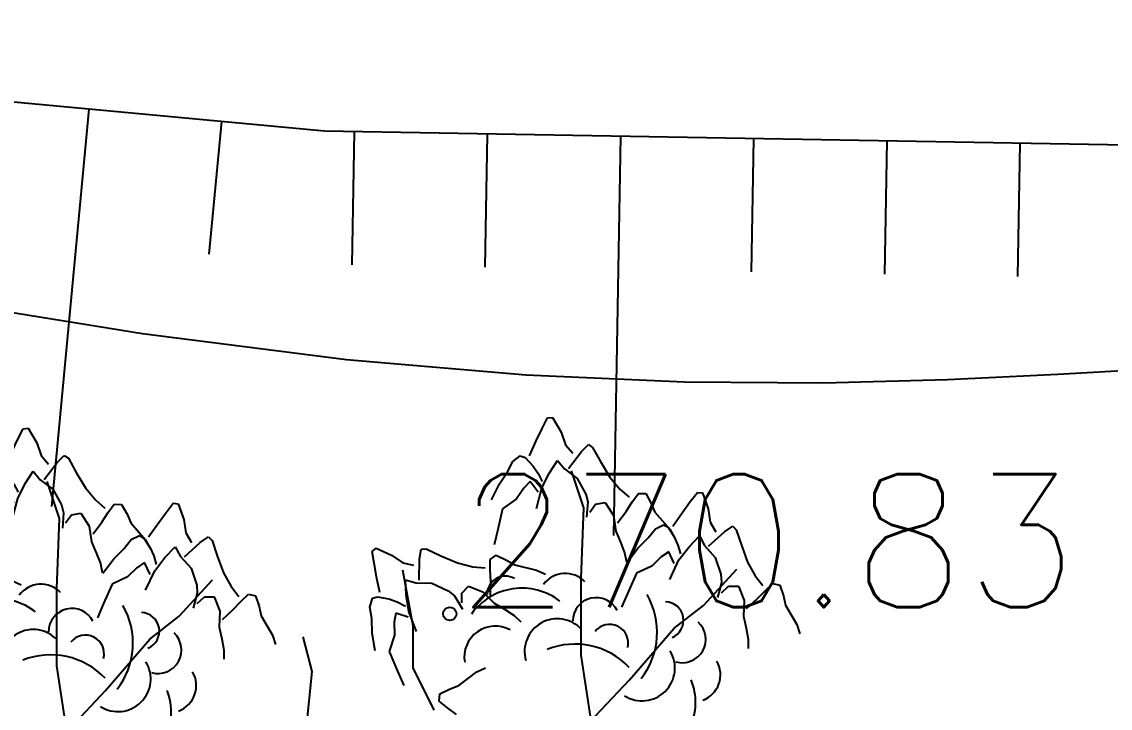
# Model space of a CAD drawing. Extents: x 524954 to 526204, y 9523489 to 9524010.
# Drawn here: x 525103.86 to 525112.04, y 9523711.96 to 9523717.12 of the extents above; entities that cross this region are included whole.
import ezdxf

# ---------------------------------------------------------------- set-up
doc = ezdxf.new("R2010")
doc.units = 0
doc.header["$PDMODE"] = 33
doc.header["$PDSIZE"] = 0.1
doc.linetypes.add('ACAD_ISO12W100', pattern=[21, 12, -3, 0, -3, 0, -3])
for name, color, linetype in [('Arbre', 34, 'ACAD_ISO12W100'), ('CN_01_00', 3, 'Continuous'), ('Haut_Talus', 30, 'Continuous'), ('Talus', 2, 'Continuous'), ('TopoAlt', 3, 'Continuous'), ('TOPOJIS', 7, 'Continuous')]:
    doc.layers.add(name, color=color, linetype=linetype)
doc.styles.add('Simplex 1.0', font='Simplex.shx', dxfattribs={"width": 0.99, "height": 1})

# ---------------------------------------------------------------- blocks, each defined once
blk = doc.blocks.new('TCPOINT M')
at = {"color": 0}
blk.add_point((0, 0), dxfattribs=at)
at = {"layer": 'TopoAlt', "style": 'Simplex 1.0', "width": 0.99}
blk.add_attdef('ALT', (0.15, 0.15), '', height=1, dxfattribs=at)
blk = doc.blocks.new('v088')
at = {"linetype": 'Continuous'}
for p, q in [((-0.0239, 12.3184), (0.0161, 12.3965)), ((0.0161, 12.3965), (0.0546, 12.3999)), ((0.0546, 12.3999), (0.1184, 12.2906)), ((-0.0686, 12.2238), (-0.0239, 12.3184)), ((0.1184, 12.2906), (0.1522, 12.1952)), ((-0.1179, 12.1126), (-0.0686, 12.2238)), ((0.1522, 12.1952), (0.2074, 12.1313)), ((0.2717, 12.1435), (0.3242, 12.1966)), ((0.3242, 12.1966), (0.3557, 12.1751)), ((-0.2428, 12.0693), (-0.1881, 12.111)), ((-0.1881, 12.111), (-0.1505, 12.0986)), ((-0.1505, 12.0986), (-0.0915, 12.0354)), ((0.1746, 12.0155), (0.2717, 12.1435)), ((0.3557, 12.1751), (0.415, 12.0689)), ((-0.2828, 11.9912), (-0.2428, 12.0693)), ((-0.0915, 12.0354), (-0.0536, 11.98)), ((0.0317, 11.9844), (0.0922, 12.0781)), ((0.0922, 12.0781), (0.1437, 12.0135)), ((0.415, 12.0689), (0.4841, 11.9528)), ((-0.344, 11.9013), (-0.2828, 11.9912)), ((-0.0536, 11.98), (-0.0225, 11.9193)), ((-0.0252, 11.8718), (0.0317, 11.9844)), ((0.1437, 12.0135), (0.2395, 11.9416)), ((0.2897, 11.7219), (0.1969, 11.9998)), ((0.2395, 11.9416), (0.3048, 11.8248)), ((0.4841, 11.9528), (0.5601, 11.8616)), ((-0.4033, 11.7804), (-0.344, 11.9013)), ((-0.1618, 11.8694), (-0.2169, 11.7884)), ((-0.1123, 11.9179), (-0.1618, 11.8694)), ((-0.0542, 11.8389), (-0.1123, 11.9179)), ((-0.066, 11.7153), (-0.0252, 11.8718)), ((0.5601, 11.8616), (0.6304, 11.8005)), ((-0.2169, 11.7884), (-0.3202, 11.714)), ((0.3048, 11.8248), (0.32, 11.7651)), ((0.6527, 11.7656), (0.6994, 11.8293)), ((0.6994, 11.8293), (0.7544, 11.828)), ((0.7544, 11.828), (0.796, 11.7537)), ((1.0886, 11.7676), (1.1424, 11.8368)), ((1.1424, 11.8368), (1.1809, 11.833)), ((1.1809, 11.833), (1.2232, 11.7138)), ((-0.3202, 11.714), (-0.3572, 11.5582)), ((0.2697, 11.1929), (0.2897, 11.7219)), ((0.32, 11.7651), (0.3106, 11.6498)), ((0.3344, 11.6895), (0.378, 11.7487)), ((0.378, 11.7487), (0.4498, 11.7623)), ((0.4498, 11.7623), (0.5114, 11.6644)), ((0.5418, 11.6075), (0.6075, 11.6944)), ((0.6075, 11.6944), (0.6527, 11.7656)), ((0.796, 11.7537), (0.824, 11.6885)), ((0.824, 11.6885), (0.9344, 11.5607)), ((1.027, 11.683), (1.0886, 11.7676)), ((1.2232, 11.7138), (1.2386, 11.6137)), ((0.5114, 11.6644), (0.5299, 11.5465)), ((0.9578, 11.583), (1.027, 11.683)), ((1.2386, 11.6137), (1.2809, 11.5407)), ((-0.3572, 11.5582), (-0.3824, 11.4437)), ((0.5299, 11.5465), (0.5653, 11.4632)), ((0.7732, 11.4945), (0.827, 11.5637)), ((0.827, 11.5637), (0.8886, 11.5945)), ((0.8886, 11.5945), (0.9232, 11.5753)), ((0.9232, 11.5753), (0.9693, 11.5022)), ((0.9344, 11.5607), (0.97, 11.497)), ((1.2271, 11.433), (1.3463, 11.5407)), ((1.3463, 11.5407), (1.4079, 11.583)), ((1.4079, 11.583), (1.4348, 11.556)), ((1.4348, 11.556), (1.4733, 11.4406)), ((0.5653, 11.4632), (0.5962, 11.3829)), ((0.6962, 11.4176), (0.7732, 11.4945)), ((0.9693, 11.5022), (0.9963, 11.4406)), ((1.0809, 11.4291), (1.1578, 11.5099)), ((1.1578, 11.5099), (1.1963, 11.4368)), ((-1.2987, 11.3921), (-1.2695, 11.4174)), ((-1.2853, 11.3054), (-1.2987, 11.3921)), ((-1.2695, 11.4174), (-1.1537, 11.3664)), ((-1.1537, 11.3664), (-1.0704, 11.3089)), ((-0.9434, 11.3371), (-0.9319, 11.4109)), ((-0.9319, 11.4109), (-0.8938, 11.412)), ((-0.8938, 11.412), (-0.7835, 11.3608)), ((-0.7835, 11.3608), (-0.6595, 11.3072)), ((-0.4126, 11.3334), (-0.3673, 11.3647)), ((-0.3673, 11.3647), (-0.2901, 11.3288)), ((0.5962, 11.3829), (0.6091, 11.3149)), ((0.6155, 11.3099), (0.6962, 11.4176)), ((0.927, 11.3906), (0.8693, 11.3522)), ((0.9693, 11.3022), (0.927, 11.3906)), ((0.9963, 11.4406), (1.0155, 11.3753)), ((1.004, 11.3291), (1.0809, 11.4291)), ((1.1963, 11.4368), (1.2771, 11.3483)), ((1.4733, 11.4406), (1.5194, 11.3137)), ((-1.266, 11.2026), (-1.2853, 11.3054)), ((-1.0704, 11.3089), (-0.9882, 11.2895)), ((-0.9469, 11.1764), (-0.9434, 11.3371)), ((-0.6595, 11.3072), (-0.5444, 11.2779)), ((-0.4131, 11.2545), (-0.4126, 11.3334)), ((-0.2901, 11.3288), (-0.2291, 11.2925)), ((-0.2291, 11.2925), (-0.0648, 11.2537)), ((0.8001, 11.2829), (0.6847, 11.2291)), ((0.8693, 11.3522), (0.8001, 11.2829)), ((0.9347, 11.1829), (1.004, 11.3291)), ((1.2771, 11.3483), (1.3194, 11.2214)), ((1.5194, 11.3137), (1.5771, 11.2099)), ((-1.2408, 11.0836), (-1.266, 11.2026)), ((-0.9914, 10.8307), (-1.0686, 11.252)), ((-0.5444, 11.2779), (-0.4516, 11.2697)), ((-0.4079, 11.1703), (-0.4131, 11.2545)), ((-0.0648, 11.2537), (0.0014, 11.223)), ((0.6847, 11.2291), (0.6193, 11.0829)), ((1.1882, 10.9882), (1.4374, 11.2608)), ((1.3194, 11.2214), (1.3232, 11.1598)), ((1.5771, 11.2099), (1.6348, 11.1368)), ((-1.0503, 11.1789), (-0.9708, 11.1567)), ((-1.0444, 11.0675), (-1.0503, 11.1789)), ((-0.9708, 11.1567), (-0.851, 11.1547)), ((-0.851, 11.1547), (-0.7296, 11.0984)), ((-0.6257, 11.0796), (-0.5755, 11.1328)), ((-0.5755, 11.1328), (-0.4682, 11.0896)), ((-0.4102, 11.0614), (-0.4079, 11.1703)), ((0.2693, 10.6145), (0.2697, 11.1929)), ((1.3232, 11.1598), (1.2925, 11.0483)), ((1.3232, 11.0829), (1.3771, 11.1329)), ((1.3771, 11.1329), (1.4502, 11.1329)), ((1.4502, 11.1329), (1.4925, 11.0252)), ((1.6502, 11.0983), (1.7079, 11.1522)), ((1.7079, 11.1522), (1.7617, 11.1406)), ((1.7617, 11.1406), (1.7887, 11.0598)), ((-1.3166, 10.9752), (-1.2967, 11.0411)), ((-1.2967, 11.0411), (-1.2589, 11.0531)), ((-1.2589, 11.0531), (-1.1741, 11.0365)), ((-1.1741, 11.0365), (-1.1109, 11.0139)), ((-1.0245, 10.9429), (-1.0444, 11.0675)), ((-0.7296, 11.0984), (-0.6822, 11.0589)), ((-0.6822, 11.0589), (-0.6222, 10.96)), ((-0.6263, 11.0061), (-0.6257, 11.0796)), ((-0.4682, 11.0896), (-0.3841, 11.005)), ((0.6193, 11.0829), (0.5731, 10.9752)), ((1.5117, 10.9637), (1.5925, 11.0368)), ((1.5925, 11.0368), (1.6502, 11.0983)), ((1.7887, 11.0598), (1.8041, 10.9906)), ((-1.3032, 10.8885), (-1.3166, 10.9752)), ((-1.1109, 11.0139), (-1.0501, 10.983)), ((-0.3841, 11.005), (-0.3065, 10.9583)), ((-0.3065, 10.9583), (-0.2344, 10.9114)), ((0.9679, 10.8157), (1.1882, 10.9882)), ((1.4925, 11.0252), (1.4886, 10.906)), ((1.8041, 10.9906), (1.8887, 10.8444)), ((-1.3, 10.7798), (-1.3032, 10.8885)), ((-1.122, 10.9292), (-1.1336, 10.8608)), ((-1.0286, 10.8992), (-1.122, 10.9292)), ((-0.9657, 10.7922), (-1.0245, 10.9429)), ((-0.2344, 10.9114), (-0.1841, 10.8638)), ((1.4886, 10.906), (1.5079, 10.8175)), ((-1.1336, 10.8608), (-1.1308, 10.7629)), ((-0.9911, 10.5198), (-0.9914, 10.8307)), ((0.6339, 10.4293), (0.9679, 10.8157)), ((1.5079, 10.8175), (1.5233, 10.7329)), ((1.8887, 10.8444), (1.9118, 10.7752)), ((-1.7492, 10.4915), (-1.8168, 10.7513)), ((-1.2771, 10.6471), (-1.3, 10.7798)), ((-1.1308, 10.7629), (-1.1708, 10.642)), ((1.5233, 10.7329), (1.5233, 10.6636)), ((-1.1708, 10.642), (-1.1094, 10.4942)), ((0.3448, 10.1217), (0.2693, 10.6145)), ((-1.8059, 9.9306), (-1.7492, 10.4915)), ((-1.1094, 10.4942), (-1.0628, 10.3867)), ((-0.8352, 10.1996), (-0.9911, 10.5198)), ((-0.648, 10.3846), (-0.514, 10.4875)), ((-0.514, 10.4875), (-0.4484, 10.5194)), ((-0.7146, 10.3603), (-0.648, 10.3846)), ((0.3358, 10.1122), (0.6339, 10.4293)), ((-0.7957, 10.2682), (-0.7912, 10.3231)), ((-0.7912, 10.3231), (-0.7146, 10.3603)), ((-0.7348, 10.218), (-0.7957, 10.2682)), ((-0.6662, 10.1688), (-0.7348, 10.218))]:
    blk.add_line(p, q, dxfattribs=at)
for centre, major_axis, start_param, end_param in [((-0.3005, 11.0717), (0.0964, 0.0964), 0.254619, 2.377018), ((0.1501, 11.0237), (0.1445, 0.1445), 6.263619, 7.998733), ((-0.1756, 10.6509), (0.3298, 0.3298), 0.12682, 1.733702), ((0.3829, 10.8698), (-0.1246, 0.1246), 4.396235, 7.060094), ((0.2754, 10.7857), (0.3995, 0.3995), 4.836335, 6.022049), ((0.8987, 10.8757), (0.099, 0.099), 4.31771, 7.031286), ((0.0911, 10.6412), (0.1741, 0.1741), 6.236163, 8.918901), ((-0.3757, 10.5998), (0.1641, 0.1641), 0.282297, 2.520721), ((0.4834, 10.7051), (-0.099, 0.099), 3.680741, 6.394318), ((1.0287, 10.7332), (-0.1246, 0.1246), 2.081137, 4.744996), ((0.2226, 10.1318), (-0.3995, 0.3995), 4.689978, 5.875693), ((0.7276, 10.5169), (-0.1741, 0.1741), 1.793126, 4.475865), ((1.1114, 10.4666), (-0.1445, 0.1445), 2.713295, 4.448408), ((0.6623, 10.2582), (-0.3298, 0.3298), 2.69514, 4.302022)]:
    blk.add_ellipse(centre, major_axis=major_axis, ratio=1, start_param=start_param, end_param=end_param, dxfattribs=at)

msp = doc.modelspace()

# ---------------------------------------------------------------- linework, layer by layer
at = {"layer": 'CN_01_00', "elevation": 271, "flags": 128}
msp.add_lwpolyline([(525112.3939, 9523714.5153), (525111.644, 9523714.4725), (525110.8154, 9523714.4312), (525109.8876, 9523714.4066), (525108.8399, 9523714.4136), (525107.6517, 9523714.4676), (525106.3023, 9523714.5835), (525104.7711, 9523714.7766), (525103.0507, 9523715.0561), (525101.1874, 9523715.4077), (525099.2404, 9523715.8113), (525097.2693, 9523716.2467)], dxfattribs=at)
at = {"layer": 'Haut_Talus', "flags": 128}
msp.add_lwpolyline([(525124.2842, 9523717.0548), (525118.0419, 9523716.0933), (525106.1378, 9523716.3003), (525083.4828, 9523718.4201), (525076.4452, 9523718.9366)], dxfattribs=at)
at = {"layer": 'Talus'}
for p, q in [((525104.3673, 9523716.4659), (525104.0878, 9523713.479)), ((525105.363, 9523716.3728), (525105.2698, 9523715.3771)), ((525106.3595, 9523716.2964), (525106.3422, 9523715.2966)), ((525107.3594, 9523716.279), (525107.342, 9523715.2792)), ((525108.3592, 9523716.2616), (525108.3071, 9523713.2621)), ((525109.3591, 9523716.2443), (525109.3417, 9523715.2444)), ((525110.3589, 9523716.2269), (525110.3415, 9523715.227)), ((525111.3588, 9523716.2095), (525111.3414, 9523715.2097))]:
    msp.add_line(p, q, dxfattribs=at)

# ---------------------------------------------------------------- block references
at = {"layer": 'Arbre'}
for p in [(525107.795, 9523701.7489), (525103.8587, 9523701.6679)]:
    msp.add_blockref('v088', p, dxfattribs=at)
at = {"layer": 'TOPOJIS'}
ref = msp.add_blockref('TCPOINT M', (525107.0783, 9523712.6732, 270.83), dxfattribs=at)
ref.add_attrib('ALT', '270.83', (525107.1283, 9523712.7232, 270.83), dxfattribs={"layer": 'TopoAlt', "height": 1, "style": 'Simplex 1.0', "width": 0.99})

doc.saveas('drawing.dxf')
